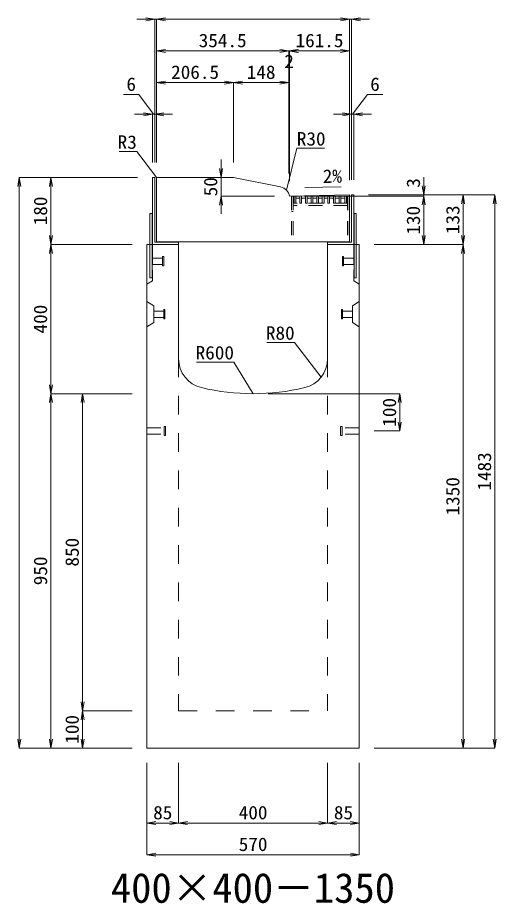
# Model space of a CAD drawing. Units: millimetres at full size. Extents: x -1809 to 57027, y -20349 to 17321.
# Drawn here: x 40936 to 42221, y -7912 to -5538 of the extents above; entities that cross this region are included whole.
import ezdxf
from ezdxf.enums import TextEntityAlignment as Align

# ---------------------------------------------------------------- set-up
doc = ezdxf.new("R2010")
doc.units = ezdxf.units.MM
doc.header["$LTSCALE"] = 50
for name, pattern in [('USER1', [2, 1, -1]), ('USER2', [1.35, 0.75, -0.6]), ('USER3', [1.35, 0.75, -0.6])]:
    doc.linetypes.add(name, pattern=pattern)
for name, color, linetype, lineweight in [('インサート', 3, 'USER2', 9), ('受枠', 3, 'Continuous', 5), ('寸法線', 7, 'Continuous', 13), ('引出線', 4, 'Continuous', 13), ('本体', 2, 'Continuous', 13), ('ｸﾞﾚｰﾁﾝｸﾞ', 7, 'USER3', 9)]:
    doc.layers.add(name, color=color, linetype=linetype, lineweight=lineweight)
doc.layers.add('文字', color=7, linetype='Continuous')
doc.styles.add('ＭＳ 明朝', font='')
doc.styles.get('ＭＳ 明朝').set_extended_font_data('MS Mincho')

# ---------------------------------------------------------------- blocks, each defined once
blk = doc.blocks.new('open_arrow')
at = {"color": 0, "linetype": 'Continuous', "lineweight": -2}
blk.add_lwpolyline([(7.5, 1.25), (0, 0), (7.5, -1.25)], dxfattribs=at)

msp = doc.modelspace()

# ---------------------------------------------------------------- linework, layer by layer
at = {"layer": 'インサート'}
for p, q in [((41298.24, -6182.55), (41325.24, -6182.55)), ((41298.24, -6182.55), (41298.24, -6199.55)), ((41328.24, -6178.55), (41325.24, -6178.55)), ((41325.24, -6178.55), (41325.24, -6203.55)), ((41328.24, -6203.55), (41328.24, -6178.55)), ((41808.24, -6178.55), (41811.24, -6178.55)), ((41808.24, -6203.55), (41808.24, -6178.55)), ((41811.24, -6178.55), (41811.24, -6203.55)), ((41838.24, -6182.55), (41811.24, -6182.55)), ((41838.24, -6182.55), (41838.24, -6199.55)), ((41298.24, -6199.55), (41325.24, -6199.55)), ((41325.24, -6203.55), (41328.24, -6203.55)), ((41811.24, -6203.55), (41808.24, -6203.55)), ((41838.24, -6199.55), (41811.24, -6199.55)), ((41301.44, -6324.55), (41328.44, -6324.55)), ((41301.44, -6324.55), (41301.44, -6341.55)), ((41331.44, -6320.55), (41328.44, -6320.55)), ((41328.44, -6320.55), (41328.44, -6345.55)), ((41331.44, -6345.55), (41331.44, -6320.55)), ((41805.04, -6320.55), (41808.04, -6320.55)), ((41805.04, -6345.55), (41805.04, -6320.55)), ((41808.04, -6320.55), (41808.04, -6345.55)), ((41835.04, -6324.55), (41808.04, -6324.55)), ((41835.04, -6324.55), (41835.04, -6341.55)), ((41301.44, -6341.55), (41328.44, -6341.55)), ((41328.44, -6345.55), (41331.44, -6345.55)), ((41808.04, -6345.55), (41805.04, -6345.55)), ((41835.04, -6341.55), (41808.04, -6341.55)), ((41283.24, -6637.55), (41329.24, -6637.55)), ((41283.24, -6654.55), (41283.24, -6637.55)), ((41329.24, -6658.55), (41329.24, -6633.55)), ((41329.24, -6633.55), (41333.24, -6633.55)), ((41333.24, -6658.55), (41333.24, -6633.55)), ((41803.24, -6633.55), (41807.24, -6633.55)), ((41803.24, -6633.55), (41803.24, -6658.55)), ((41807.24, -6633.55), (41807.24, -6658.55)), ((41853.24, -6637.55), (41807.24, -6637.55)), ((41853.24, -6637.55), (41853.24, -6654.55)), ((41283.24, -6654.55), (41329.24, -6654.55)), ((41333.24, -6658.55), (41329.24, -6658.55)), ((41807.24, -6658.55), (41803.24, -6658.55)), ((41853.24, -6654.55), (41807.24, -6654.55))]:
    msp.add_line(p, q, dxfattribs=at)
at = {"layer": '受枠'}
for p, q in [((41304.24, -5966.05), (41298.24, -5966.05)), ((41298.24, -6146.05), (41298.24, -5966.05)), ((41304.24, -6140.05), (41304.24, -5966.05)), ((41832.24, -6140.05), (41832.24, -6013.05)), ((41832.24, -6013.05), (41838.24, -6013.05)), ((41838.24, -6146.05), (41838.24, -6013.05)), ((41291.24, -6063.05), (41291.24, -6235.05)), ((41297.24, -6063.05), (41291.24, -6063.05)), ((41297.24, -6063.05), (41297.24, -6235.05)), ((41839.24, -6063.05), (41839.24, -6235.05)), ((41839.24, -6063.05), (41845.24, -6063.05)), ((41845.24, -6063.05), (41845.24, -6235.05)), ((41368.24, -6146.05), (41298.24, -6146.05)), ((41368.24, -6140.05), (41304.24, -6140.05)), ((41368.24, -6146.05), (41368.24, -6140.05)), ((41768.24, -6146.05), (41768.24, -6140.05)), ((41768.24, -6140.05), (41832.24, -6140.05)), ((41838.24, -6146.05), (41768.24, -6146.05)), ((41291.24, -6235.05), (41297.24, -6235.05)), ((41845.24, -6235.05), (41839.24, -6235.05))]:
    msp.add_line(p, q, dxfattribs=at)
at = {"layer": '寸法線'}
for p, q in [((41357.24, -5541.93), (41256.24, -5541.93)), ((41304.24, -5926.03), (41304.24, -5541.93)), ((41827.24, -5541.93), (41309.24, -5541.93)), ((41309.24, -5926.03), (41309.24, -5541.93)), ((41309.24, -5926.03), (41309.24, -5541.93)), ((41779.24, -5541.93), (41880.24, -5541.93)), ((41827.24, -5973.23), (41827.24, -5541.93)), ((41827.24, -5973.23), (41827.24, -5541.93)), ((41832.24, -5973.03), (41832.24, -5541.93)), ((41711.74, -5626.93), (41309.24, -5626.93)), ((41309.24, -5926.03), (41309.24, -5626.93)), ((41713.67, -5626.93), (41615.74, -5626.93)), ((41663.74, -5956.03), (41663.74, -5626.93)), ((41827.24, -5626.93), (41665.67, -5626.93)), ((41665.67, -5976.03), (41665.67, -5626.93)), ((41827.24, -5973.23), (41827.24, -5626.93)), ((41309.24, -5711.93), (41515.74, -5711.93)), ((41309.24, -5926.03), (41309.24, -5711.93)), ((41515.74, -5926.03), (41515.74, -5711.93)), ((41515.74, -5711.93), (41663.74, -5711.93)), ((41515.74, -5926.03), (41515.74, -5711.93)), ((41663.74, -5956.03), (41663.74, -5711.93)), ((41663.74, -5956.03), (41663.74, -5717.95)), ((41665.67, -5976.03), (41665.67, -5717.95)), ((41261.62, -5744.13), (41220.39, -5744.13)), ((41301.24, -5796.93), (41261.62, -5744.13)), ((41835.24, -5796.93), (41874.86, -5744.13)), ((41874.86, -5744.13), (41916.09, -5744.13)), ((41352.24, -5796.93), (41250.24, -5796.93)), ((41298.24, -5926.03), (41298.24, -5796.93)), ((41304.24, -5926.03), (41304.24, -5796.93)), ((41784.24, -5796.93), (41886.24, -5796.93)), ((41832.24, -5973.03), (41832.24, -5796.93)), ((41838.24, -5973.03), (41838.24, -5796.93)), ((41482.08, -6064.11), (41482.08, -5918.05)), ((40940.3, -7496.05), (40940.3, -5966.05)), ((41258.22, -5966.05), (40940.3, -5966.05)), ((41025.3, -5966.05), (41025.3, -6146.05)), ((41258.22, -5966.05), (41025.3, -5966.05)), ((41482.08, -5966.05), (41475.72, -5966.05)), ((42026.18, -6064.05), (42026.18, -5965.05)), ((41625.66, -6016.11), (41482.08, -6016.11)), ((41705.69, -6016.05), (42026.18, -6016.05)), ((41705.69, -6016.05), (42026.18, -6016.05)), ((41878.26, -6013.05), (42132.02, -6013.05)), ((41878.26, -6013.05), (42217.02, -6013.05)), ((41878.26, -6013.05), (42026.18, -6013.05)), ((42026.18, -6146.05), (42026.18, -6016.05)), ((42132.02, -6013.05), (42132.02, -6146.05)), ((42217.02, -6013.05), (42217.02, -7496.05)), ((41243.22, -6146.05), (41025.3, -6146.05)), ((41025.3, -6146.05), (41025.3, -6546.05)), ((41243.22, -6146.05), (41025.3, -6146.05)), ((41893.26, -6146.05), (42132.02, -6146.05)), ((41893.26, -6146.05), (42132.02, -6146.05)), ((41893.26, -6146.05), (42026.18, -6146.05)), ((42132.02, -6146.05), (42132.02, -7496.05)), ((41243.22, -6546.05), (41025.3, -6546.05)), ((41025.3, -7496.05), (41025.3, -6546.05)), ((41243.22, -6546.05), (41025.3, -6546.05)), ((41110.3, -6546.05), (41110.3, -7396.05)), ((41243.22, -6546.05), (41110.3, -6546.05)), ((41608.26, -6546.05), (41962.02, -6546.05)), ((41962.02, -6546.05), (41962.02, -6646.05)), ((41893.26, -6646.05), (41962.02, -6646.05)), ((41243.22, -7396.05), (41110.3, -7396.05)), ((41110.3, -7396.05), (41110.3, -7496.05)), ((41243.22, -7396.05), (41110.3, -7396.05)), ((41243.22, -7496.05), (40940.3, -7496.05)), ((41243.22, -7496.05), (41025.3, -7496.05)), ((41243.22, -7496.05), (41110.3, -7496.05)), ((41893.26, -7496.05), (42132.02, -7496.05)), ((41893.26, -7496.05), (42217.02, -7496.05)), ((41283.24, -7536.07), (41283.24, -7697.21)), ((41283.24, -7536.07), (41283.24, -7782.21)), ((41368.24, -7536.07), (41368.24, -7697.21)), ((41368.24, -7536.07), (41368.24, -7697.21)), ((41768.24, -7536.07), (41768.24, -7697.21)), ((41768.24, -7536.07), (41768.24, -7697.21)), ((41853.24, -7536.07), (41853.24, -7697.21)), ((41853.24, -7536.07), (41853.24, -7782.21)), ((41283.24, -7697.21), (41368.24, -7697.21)), ((41368.24, -7697.21), (41768.24, -7697.21)), ((41768.24, -7697.21), (41853.24, -7697.21)), ((41283.24, -7782.21), (41853.24, -7782.21))]:
    msp.add_line(p, q, dxfattribs=at)
at = {"layer": '引出線'}
for points in [[(41657.65, -6000.19), (41685.55, -5887.86), (41760.23, -5887.86)], [(41310.12, -5966.93), (41256.07, -5896.57), (41208.34, -5896.57)], [(41707, -5992.9), (41755.74, -5991.93), (41804.49, -5990.95)], [(41751, -6501.63), (41679.74, -6408.52), (41605.07, -6408.52)], [(41568.24, -6546.05), (41516.88, -6461.3), (41415.87, -6461.3)]]:
    msp.add_lwpolyline(points, dxfattribs=at)
at = {"layer": '本体', "lineweight": 20}
for p, q in [((41309.24, -5966.05), (41309.24, -6139.05)), ((41515.74, -5966.05), (41309.24, -5966.05)), ((41642.05, -5991.66), (41515.74, -5966.05)), ((41665.67, -6016.05), (41827.24, -6013.25)), ((41827.24, -6139.05), (41827.24, -6013.25)), ((41827.24, -6139.05), (41309.24, -6139.05))]:
    msp.add_line(p, q, dxfattribs=at)
at = {"layer": '本体'}
for p, q in [((41283.24, -6146.05), (41283.24, -7496.05)), ((41368.24, -6146.05), (41283.24, -6146.05)), ((41368.24, -6146.05), (41368.24, -6452.02)), ((41768.24, -6452.02), (41768.24, -6146.05)), ((41853.24, -6146.05), (41768.24, -6146.05)), ((41853.24, -7496.05), (41853.24, -6146.05)), ((41283.24, -7496.05), (41853.24, -7496.05))]:
    msp.add_line(p, q, dxfattribs=at)
at = {"layer": '本体', "linetype": 'USER2', "lineweight": 9}
for p, q in [((41298.24, -6146.05), (41298.24, -6243.05)), ((41838.24, -6146.05), (41838.24, -6243.05)), ((41298.24, -6243.05), (41283.24, -6252.55)), ((41838.24, -6243.05), (41853.24, -6252.55))]:
    msp.add_line(p, q, dxfattribs=at)
at = {"layer": '本体', "lineweight": 9}
for p, q in [((41283.24, -6299.05), (41301.44, -6310.55)), ((41301.44, -6310.55), (41301.44, -6355.55)), ((41853.24, -6299.05), (41835.04, -6310.55)), ((41835.04, -6310.55), (41835.04, -6355.55)), ((41283.24, -6367.05), (41301.44, -6355.55)), ((41853.24, -6367.05), (41835.04, -6355.55))]:
    msp.add_line(p, q, dxfattribs=at)
at = {"layer": '本体', "linetype": 'USER1', "lineweight": 15}
for p, q in [((41368.24, -6452.02), (41368.24, -7396.05)), ((41768.24, -6452.02), (41768.24, -7396.05)), ((41368.24, -7396.05), (41768.24, -7396.05))]:
    msp.add_line(p, q, dxfattribs=at)
at = {"layer": '本体', "lineweight": 20}
for centre, radius, start, end in [((41312.24, -5969.05), 3, 90, 180), ((41636.09, -6021.06), 30, 9.60388, 78.54131)]:
    msp.add_arc(centre, radius, start, end, dxfattribs=at)
at = {"layer": '本体'}
for centre, radius, start, end in [((41448.24, -6452.02), 80, 180, 256.65764), ((41688.24, -6452.02), 80, 283.34236, 0), ((41568.24, -5946.05), 600, 256.65764, 283.34236)]:
    msp.add_arc(centre, radius, start, end, dxfattribs=at)
at = {"layer": 'ｸﾞﾚｰﾁﾝｸﾞ'}
for p, q in [((41671.24, -6016.05), (41671.24, -6139.05)), ((41826.24, -6016.05), (41671.24, -6016.05)), ((41675.74, -6016.05), (41675.74, -6139.05)), ((41678.74, -6035.05), (41678.74, -6016.05)), ((41683.2, -6022.05), (41693.8, -6022.05)), ((41683.24, -6035.05), (41683.24, -6016.05)), ((41693.8, -6035.05), (41693.8, -6016.05)), ((41698.25, -6022.05), (41708.85, -6022.05)), ((41698.3, -6035.05), (41698.3, -6016.05)), ((41708.85, -6035.05), (41708.85, -6016.05)), ((41713.31, -6022.05), (41723.91, -6022.05)), ((41713.35, -6035.05), (41713.35, -6016.05)), ((41723.91, -6035.05), (41723.91, -6016.05)), ((41728.36, -6022.05), (41738.96, -6022.05)), ((41728.41, -6035.05), (41728.41, -6016.05)), ((41738.96, -6035.05), (41738.96, -6016.05)), ((41743.42, -6022.05), (41754.02, -6022.05)), ((41743.46, -6035.05), (41743.46, -6016.05)), ((41754.02, -6035.05), (41754.02, -6016.05)), ((41758.47, -6022.05), (41769.07, -6022.05)), ((41758.52, -6035.05), (41758.52, -6016.05)), ((41769.07, -6035.05), (41769.07, -6016.05)), ((41773.53, -6022.05), (41784.13, -6022.05)), ((41773.57, -6035.05), (41773.57, -6016.05)), ((41784.13, -6035.05), (41784.13, -6016.05)), ((41788.59, -6022.05), (41799.19, -6022.05)), ((41788.63, -6035.05), (41788.63, -6016.05)), ((41799.19, -6035.05), (41799.19, -6016.05)), ((41803.69, -6035.05), (41803.69, -6016.05)), ((41803.69, -6022.05), (41814.24, -6022.05)), ((41814.24, -6035.05), (41814.24, -6016.05)), ((41818.74, -6035.05), (41818.74, -6016.05)), ((41821.74, -6016.05), (41821.74, -6139.05)), ((41826.24, -6016.05), (41826.24, -6139.05)), ((41821.74, -6035.05), (41675.74, -6035.05)), ((41821.74, -6041.05), (41675.74, -6041.05)), ((41678.74, -6035.05), (41683.24, -6035.05)), ((41693.8, -6035.05), (41698.3, -6035.05)), ((41708.85, -6035.05), (41713.35, -6035.05)), ((41723.91, -6035.05), (41728.41, -6035.05)), ((41738.96, -6035.05), (41743.46, -6035.05)), ((41754.02, -6035.05), (41758.52, -6035.05)), ((41769.07, -6035.05), (41773.57, -6035.05)), ((41784.13, -6035.05), (41788.63, -6035.05)), ((41799.19, -6035.05), (41803.69, -6035.05)), ((41814.24, -6035.05), (41818.74, -6035.05)), ((41675.74, -6057.55), (41671.24, -6057.55))]:
    msp.add_line(p, q, dxfattribs=at)

# ---------------------------------------------------------------- block references
at = {"layer": '寸法線', "xscale": 3.2, "yscale": 3.2}
for p, rotation in [((41304.24, -5541.93), 180), ((41827.24, -5541.93), 180), ((41827.24, -5541.93), 180), ((41663.74, -5626.93), 180), ((41827.24, -5626.93), 180), ((41515.74, -5711.93), 180), ((41663.74, -5711.93), 180), ((41298.24, -5796.93), 180), ((41832.24, -5796.93), 180), ((41482.08, -5966.05), 90), ((40940.3, -5966.05), 270), ((41025.3, -5966.05), 270), ((42026.18, -6013.05), 90), ((41482.08, -6016.11), 270), ((42026.18, -6016.05), 270), ((42026.18, -6016.05), 270), ((42132.02, -6013.05), 270), ((42217.02, -6013.05), 270), ((41025.3, -6146.05), 90), ((42026.18, -6146.05), 90), ((42132.02, -6146.05), 90), ((41025.3, -6146.05), 270), ((42132.02, -6146.05), 270), ((41025.3, -6546.05), 90), ((41025.3, -6546.05), 270), ((41110.3, -6546.05), 270), ((41962.02, -6546.05), 270), ((41962.02, -6646.05), 90), ((41110.3, -7396.05), 90), ((41110.3, -7396.05), 270), ((40940.3, -7496.05), 90), ((41025.3, -7496.05), 90), ((41110.3, -7496.05), 90), ((42132.02, -7496.05), 90), ((42217.02, -7496.05), 90), ((41368.24, -7697.21), 180), ((41768.24, -7697.21), 180), ((41853.24, -7697.21), 180), ((41853.24, -7782.21), 180)]:
    msp.add_blockref('open_arrow', p, dxfattribs=dict(at, rotation=rotation))
for p in [(41309.24, -5541.93), (41309.24, -5541.93), (41832.24, -5541.93), (41309.24, -5626.93), (41663.74, -5626.93), (41665.67, -5626.93), (41665.67, -5626.93), (41309.24, -5711.93), (41515.74, -5711.93), (41304.24, -5796.93), (41838.24, -5796.93), (41283.24, -7697.21), (41368.24, -7697.21), (41768.24, -7697.21), (41283.24, -7782.21)]:
    msp.add_blockref('open_arrow', p, dxfattribs=at)
at = {"layer": '引出線', "xscale": 0.0533, "yscale": 0.0533}
for p, rotation in [((41310.12, -5966.93), 127.5), ((41657.65, -6000.19), 76), ((41707, -5992.9), 1.1), ((41751, -6501.63), 127.4), ((41568.24, -6546.05), 121.2)]:
    msp.add_blockref('open_arrow', p, dxfattribs=dict(at, rotation=rotation))

# ---------------------------------------------------------------- texts
at = {"layer": '寸法線', "style": 'ＭＳ 明朝', "width": 1.05}
for s, p in [('354.5', (41486.49, -5598.91)), ('161.5', (41746.46, -5598.91)), ('2', (41664.71, -5654.95)), ('206.5', (41412.49, -5683.91)), ('148', (41589.74, -5683.91)), ('6', (41241.01, -5716.11)), ('6', (41895.47, -5716.11)), ('85', (41325.74, -7669.19)), ('400', (41568.24, -7669.19)), ('85', (41810.74, -7669.19)), ('570', (41568.24, -7754.19))]:
    msp.add_text(s, height=36.03, dxfattribs=at).set_placement(p, align=Align.MIDDLE_CENTER)
for s, p in [('50', (41454.06, -5991.08)), ('3', (41998.16, -5980.99)), ('180', (40997.28, -6056.05)), ('130', (41998.16, -6081.05)), ('133', (42104, -6079.55)), ('400', (40997.28, -6346.05)), ('100', (41934, -6596.05)), ('1483', (42189, -6754.55)), ('1350', (42104, -6821.05)), ('850', (41082.28, -6971.05)), ('950', (40997.28, -7021.05)), ('100', (41082.28, -7446.05))]:
    msp.add_text(s, height=36.03, rotation=90, dxfattribs=at).set_placement(p, align=Align.MIDDLE_CENTER)
at = {"layer": '引出線', "style": 'ＭＳ 明朝', "width": 1.05}
for s, p in [('R3', (41256.07, -5853.37)), ('R80', (41679.74, -6365.32)), ('R600', (41516.88, -6418.1))]:
    msp.add_text(s, height=36.03, dxfattribs=at).set_placement(p, align=Align.TOP_RIGHT)
msp.add_text('R30', height=36.03, dxfattribs=at).set_placement((41685.55, -5844.66), align=Align.TOP_LEFT)
msp.add_text('2%', height=36.03, rotation=1.146, dxfattribs=at).set_placement((41754.81, -5945.04), align=Align.TOP_LEFT)
at = {"layer": '文字', "style": 'ＭＳ 明朝'}
msp.add_text('400×400－1350', height=80.06, dxfattribs=at).set_placement((41567.76, -7871.03), align=Align.MIDDLE_CENTER)

doc.saveas('drawing.dxf')
